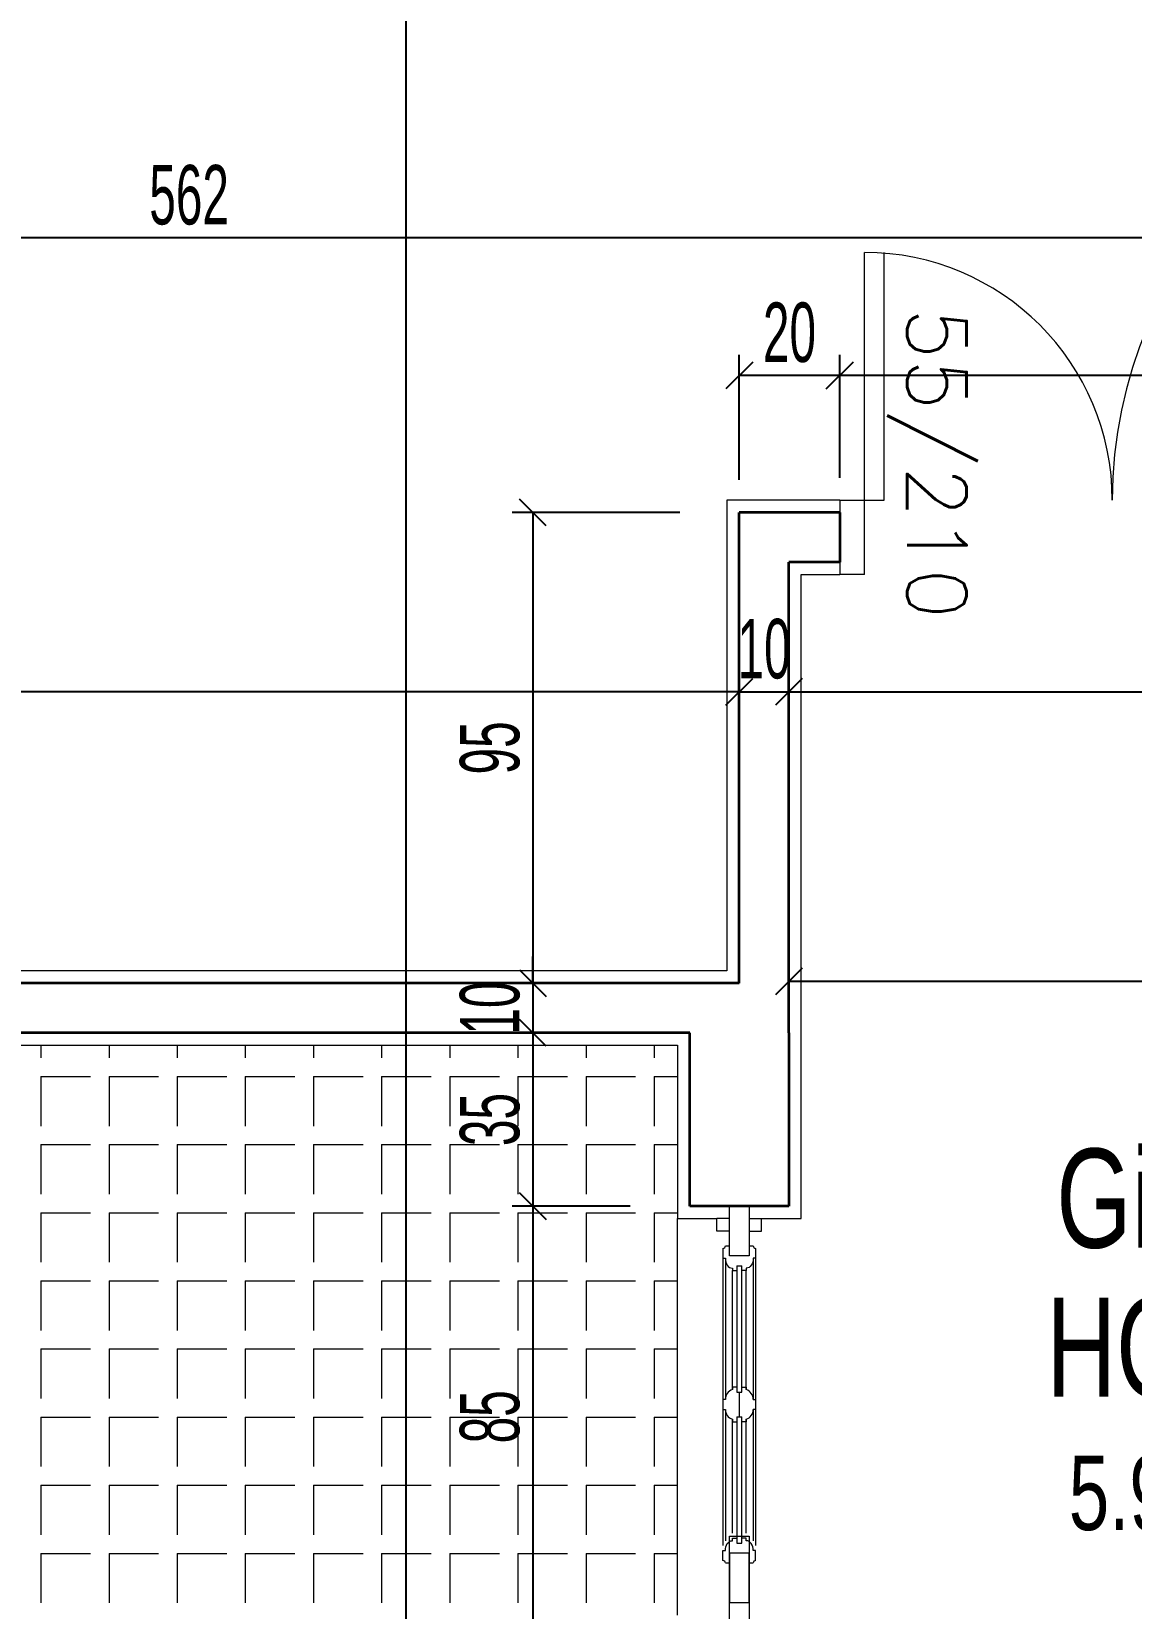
# Model space of a CAD drawing. Header units: inches. Extents: x -7543 to -822, y 102837 to 190349.
# Drawn here: x -831.594 to -831.5496, y 102837.0402 to 102837.1038 of the extents above; entities that cross this region are included whole.
import ezdxf

# ---------------------------------------------------------------- set-up
doc = ezdxf.new("R2010")
doc.units = ezdxf.units.IN
doc.header["$MEASUREMENT"] = 0
doc.linetypes.add('DASHDOTX2', pattern=[2, 1, -0.5, 0, -0.5])
doc.layers.get('0').update_dxf_attribs({"lineweight": 25})
for name, color, linetype, lineweight in [('AKS', 1, 'Continuous', 25), ('ICOL', 55, 'Continuous', 25), ('İZ DÜŞÜM', 253, 'Continuous', 20), ('SIVA', 150, 'Continuous', 15), ('YAZI', 7, 'Continuous', 25)]:
    doc.layers.add(name, color=color, linetype=linetype, lineweight=lineweight)
doc.layers.add('DUVAR', color=7, linetype='Continuous', lineweight=35, true_color=0xfc4642)
doc.layers.add('KAPI', color=7, linetype='Continuous', lineweight=18, true_color=0xffb360)
doc.styles.add('arıal', font='arial.ttf', dxfattribs={"width": 0.7})
doc.styles.add('OLCU', font='tromand.shx', dxfattribs={"width": 0.6, "height": 12})
doc.styles.add('TXTX', font='TXTX')

# ---------------------------------------------------------------- blocks, each defined once
blk = doc.blocks.new('_Oblique')
at = {"color": 0, "linetype": 'ByBlock', "lineweight": -2}
blk.add_line((-0.5, -0.5), (0.5, 0.5), dxfattribs=at)

msp = doc.modelspace()

# ---------------------------------------------------------------- linework, layer by layer
at = {"layer": 'AKS', "linetype": 'DASHDOTX2', "ltscale": 10}
msp.add_line((-831.5788773943481, 102837.241780972), (-831.5788773943481, 102836.7293249838), dxfattribs=at)
at = {"layer": 'DUVAR'}
for p, q in [((-831.5654276468803, 102837.0654307916), (-831.5654276468803, 102837.0844307916)), ((-831.561377394348, 102837.0844307916), (-831.5654276468803, 102837.0844307916)), ((-831.561377394348, 102837.0844307916), (-831.561377394348, 102837.0824307916)), ((-831.5634276468802, 102837.0634307916), (-831.5634276468802, 102837.0824307916)), ((-831.561377394348, 102837.0824307916), (-831.5634276468802, 102837.0824307916)), ((-831.5654276468803, 102837.0654307916), (-831.643877394348, 102837.0654307916)), ((-831.5674276468798, 102837.0634307916), (-831.643877394348, 102837.0634307916)), ((-831.5674276468798, 102837.0564307916), (-831.5674276468798, 102837.0634307916)), ((-831.5634276468799, 102837.0634307916), (-831.5634276468799, 102837.0564307916)), ((-831.5634276468799, 102837.0564307916), (-831.5674276468799, 102837.0564307916))]:
    msp.add_line(p, q, dxfattribs=at)
at = {"layer": 'ICOL'}
for p, q in [((-831.531377394348, 102837.0955159337), (-831.643877394348, 102837.0955159337)), ((-831.561377394348, 102837.0899638942), (-831.5654276468803, 102837.0899638942)), ((-831.531377394348, 102837.0899638942), (-831.561377394348, 102837.0899638942)), ((-831.5737581352453, 102837.0844307916), (-831.5737581352453, 102837.0654307916)), ((-831.5654276468803, 102837.077192291), (-831.643877394348, 102837.077192291)), ((-831.5654276468803, 102837.077192291), (-831.5665076468803, 102837.077192291)), ((-831.5654276468803, 102837.077192291), (-831.5634276468802, 102837.077192291)), ((-831.5634276468802, 102837.077192291), (-831.440377394348, 102837.077192291)), ((-831.5634276468802, 102837.077192291), (-831.5623476468802, 102837.077192291)), ((-831.5737581352453, 102837.0654307916), (-831.5737581352453, 102837.0665107916)), ((-831.5737581352453, 102837.0654307916), (-831.5737581352453, 102837.0634307916)), ((-831.531377394348, 102837.0654995805), (-831.5634276468802, 102837.0654995805)), ((-831.5737581352453, 102837.0634307916), (-831.5737581352453, 102837.0564307916)), ((-831.5737581352453, 102837.0634307916), (-831.5737581352453, 102837.0623507916)), ((-831.5737581352453, 102837.0564307916), (-831.5737581352453, 102837.0394307916))]:
    msp.add_line(p, q, dxfattribs=at)
at = {"layer": 'ICOL', "color": 53}
for p, q in [((-831.5654276468803, 102837.0857516695), (-831.5654276468803, 102837.0908038942)), ((-831.561377394348, 102837.0858307916), (-831.561377394348, 102837.0908038942)), ((-831.561377394348, 102837.0858307916), (-831.561377394348, 102837.0908038942)), ((-831.5678276468802, 102837.0844307916), (-831.5745981352453, 102837.0844307916)), ((-831.5654276468803, 102837.0729800663), (-831.5654276468803, 102837.078032291)), ((-831.5654276468803, 102837.0729800663), (-831.5654276468803, 102837.078032291)), ((-831.5634276468802, 102837.0768691584), (-831.5634276468802, 102837.078032291)), ((-831.5634276468802, 102837.0768691584), (-831.5634276468802, 102837.078032291)), ((-831.5634276468802, 102837.0658307916), (-831.5634276468802, 102837.0663395805)), ((-831.5678276468802, 102837.0654307916), (-831.5745981352453, 102837.0654307916)), ((-831.5678276468802, 102837.0654307916), (-831.5745981352453, 102837.0654307916)), ((-831.5761581352454, 102837.0634307916), (-831.5745981352453, 102837.0634307916)), ((-831.5761581352454, 102837.0634307916), (-831.5745981352453, 102837.0634307916)), ((-831.5698276468797, 102837.0564307916), (-831.5745981352453, 102837.0564307916)), ((-831.5698276468797, 102837.0564307916), (-831.5745981352453, 102837.0564307916))]:
    msp.add_line(p, q, dxfattribs=at)
at = {"layer": 'İZ DÜŞÜM'}
for p, q in [((-831.593609384586, 102837.0629307916), (-831.593609384586, 102837.0624187661)), ((-831.5908593845859, 102837.0629307916), (-831.5908593845859, 102837.0624187661)), ((-831.5881093845859, 102837.0629307916), (-831.5881093845859, 102837.0624187661)), ((-831.5853593845859, 102837.0629307916), (-831.5853593845859, 102837.0624187661)), ((-831.5826093845859, 102837.0629307916), (-831.5826093845859, 102837.0624187661)), ((-831.5798593845859, 102837.0629307916), (-831.5798593845859, 102837.0624187661)), ((-831.5771093845859, 102837.0629307916), (-831.5771093845859, 102837.0624187661)), ((-831.5743593845859, 102837.0629307916), (-831.5743593845859, 102837.0624187661)), ((-831.5716093845859, 102837.0629307916), (-831.5716093845859, 102837.0624187661)), ((-831.568859384586, 102837.0629307916), (-831.568859384586, 102837.0624187661)), ((-831.593609384586, 102837.0616687661), (-831.593609384586, 102837.0596687661)), ((-831.593609384586, 102837.0616687661), (-831.5916093845859, 102837.0616687661)), ((-831.5908593845859, 102837.0616687661), (-831.5908593845859, 102837.0596687661)), ((-831.5908593845859, 102837.0616687661), (-831.5888593845859, 102837.0616687661)), ((-831.5881093845859, 102837.0616687661), (-831.5881093845859, 102837.0596687661)), ((-831.5881093845859, 102837.0616687661), (-831.5861093845859, 102837.0616687661)), ((-831.5853593845859, 102837.0616687661), (-831.5853593845859, 102837.0596687661)), ((-831.5853593845859, 102837.0616687661), (-831.583359384586, 102837.0616687661)), ((-831.5826093845859, 102837.0616687661), (-831.5826093845859, 102837.0596687661)), ((-831.5826093845859, 102837.0616687661), (-831.580609384586, 102837.0616687661)), ((-831.5798593845859, 102837.0616687661), (-831.5798593845859, 102837.0596687661)), ((-831.5798593845859, 102837.0616687661), (-831.577859384586, 102837.0616687661)), ((-831.5771093845859, 102837.0616687661), (-831.5771093845859, 102837.0596687661)), ((-831.5771093845859, 102837.0616687661), (-831.575109384586, 102837.0616687661)), ((-831.5743593845859, 102837.0616687661), (-831.5743593845859, 102837.0596687661)), ((-831.5743593845859, 102837.0616687661), (-831.572359384586, 102837.0616687661)), ((-831.5716093845859, 102837.0616687661), (-831.5716093845859, 102837.0596687661)), ((-831.5716093845859, 102837.0616687661), (-831.5696093845859, 102837.0616687661)), ((-831.568859384586, 102837.0616687661), (-831.568859384586, 102837.0596687661)), ((-831.568859384586, 102837.0616687661), (-831.5679276468798, 102837.0616687661)), ((-831.593609384586, 102837.0589187661), (-831.593609384586, 102837.0569187661)), ((-831.593609384586, 102837.0589187661), (-831.5916093845859, 102837.0589187661)), ((-831.5908593845859, 102837.0589187661), (-831.5908593845859, 102837.0569187661)), ((-831.5908593845859, 102837.0589187661), (-831.5888593845859, 102837.0589187661)), ((-831.5881093845859, 102837.0589187661), (-831.5881093845859, 102837.0569187661)), ((-831.5881093845859, 102837.0589187661), (-831.5861093845859, 102837.0589187661)), ((-831.5853593845859, 102837.0589187661), (-831.5853593845859, 102837.0569187661)), ((-831.5853593845859, 102837.0589187661), (-831.583359384586, 102837.0589187661)), ((-831.5826093845859, 102837.0589187661), (-831.5826093845859, 102837.0569187661)), ((-831.5826093845859, 102837.0589187661), (-831.580609384586, 102837.0589187661)), ((-831.5798593845859, 102837.0589187661), (-831.5798593845859, 102837.0569187661)), ((-831.5798593845859, 102837.0589187661), (-831.577859384586, 102837.0589187661)), ((-831.5771093845859, 102837.0589187661), (-831.5771093845859, 102837.0569187661)), ((-831.5771093845859, 102837.0589187661), (-831.575109384586, 102837.0589187661)), ((-831.5743593845859, 102837.0589187661), (-831.5743593845859, 102837.0569187661)), ((-831.5743593845859, 102837.0589187661), (-831.572359384586, 102837.0589187661)), ((-831.5716093845859, 102837.0589187661), (-831.5716093845859, 102837.0569187661)), ((-831.5716093845859, 102837.0589187661), (-831.5696093845859, 102837.0589187661)), ((-831.568859384586, 102837.0589187661), (-831.568859384586, 102837.0569187661)), ((-831.568859384586, 102837.0589187661), (-831.5679276468798, 102837.0589187661)), ((-831.593609384586, 102837.0561687661), (-831.593609384586, 102837.0541687661)), ((-831.593609384586, 102837.0561687661), (-831.5916093845859, 102837.0561687661)), ((-831.5908593845859, 102837.0561687661), (-831.5908593845859, 102837.0541687661)), ((-831.5908593845859, 102837.0561687661), (-831.5888593845859, 102837.0561687661)), ((-831.5881093845859, 102837.0561687661), (-831.5881093845859, 102837.0541687661)), ((-831.5881093845859, 102837.0561687661), (-831.5861093845859, 102837.0561687661)), ((-831.5853593845859, 102837.0561687661), (-831.5853593845859, 102837.0541687661)), ((-831.5853593845859, 102837.0561687661), (-831.583359384586, 102837.0561687661)), ((-831.5826093845859, 102837.0561687661), (-831.5826093845859, 102837.0541687661)), ((-831.5826093845859, 102837.0561687661), (-831.580609384586, 102837.0561687661)), ((-831.5798593845859, 102837.0561687661), (-831.5798593845859, 102837.0541687661)), ((-831.5798593845859, 102837.0561687661), (-831.577859384586, 102837.0561687661)), ((-831.5771093845859, 102837.0561687661), (-831.5771093845859, 102837.0541687661)), ((-831.5771093845859, 102837.0561687661), (-831.575109384586, 102837.0561687661)), ((-831.5743593845859, 102837.0561687661), (-831.5743593845859, 102837.0541687661)), ((-831.5743593845859, 102837.0561687661), (-831.572359384586, 102837.0561687661)), ((-831.5716093845859, 102837.0561687661), (-831.5716093845859, 102837.0541687661)), ((-831.5716093845859, 102837.0561687661), (-831.5696093845859, 102837.0561687661)), ((-831.568859384586, 102837.0561687661), (-831.568859384586, 102837.0541687661)), ((-831.568859384586, 102837.0561687661), (-831.5679276468799, 102837.0561687661)), ((-831.5679276468799, 102837.0399307916), (-831.5679276468799, 102837.0559307916)), ((-831.593609384586, 102837.0534187661), (-831.593609384586, 102837.0514187661)), ((-831.593609384586, 102837.0534187661), (-831.5916093845859, 102837.0534187661)), ((-831.5908593845859, 102837.0534187661), (-831.5908593845859, 102837.0514187661)), ((-831.5908593845859, 102837.0534187661), (-831.5888593845859, 102837.0534187661)), ((-831.5881093845859, 102837.0534187661), (-831.5881093845859, 102837.0514187661)), ((-831.5881093845859, 102837.0534187661), (-831.5861093845859, 102837.0534187661)), ((-831.5853593845859, 102837.0534187661), (-831.5853593845859, 102837.0514187661)), ((-831.5853593845859, 102837.0534187661), (-831.583359384586, 102837.0534187661)), ((-831.5826093845859, 102837.0534187661), (-831.5826093845859, 102837.0514187661)), ((-831.5826093845859, 102837.0534187661), (-831.580609384586, 102837.0534187661)), ((-831.5798593845859, 102837.0534187661), (-831.5798593845859, 102837.0514187661)), ((-831.5798593845859, 102837.0534187661), (-831.577859384586, 102837.0534187661)), ((-831.5771093845859, 102837.0534187661), (-831.5771093845859, 102837.0514187661)), ((-831.5771093845859, 102837.0534187661), (-831.575109384586, 102837.0534187661)), ((-831.5743593845859, 102837.0534187661), (-831.5743593845859, 102837.0514187661)), ((-831.5743593845859, 102837.0534187661), (-831.572359384586, 102837.0534187661)), ((-831.5716093845859, 102837.0534187661), (-831.5716093845859, 102837.0514187661)), ((-831.5716093845859, 102837.0534187661), (-831.5696093845859, 102837.0534187661)), ((-831.568859384586, 102837.0534187661), (-831.568859384586, 102837.0514187661)), ((-831.568859384586, 102837.0534187661), (-831.5679276468799, 102837.0534187661)), ((-831.593609384586, 102837.0506687661), (-831.593609384586, 102837.0486687661)), ((-831.593609384586, 102837.0506687661), (-831.5916093845859, 102837.0506687661)), ((-831.5908593845859, 102837.0506687661), (-831.5908593845859, 102837.0486687661)), ((-831.5908593845859, 102837.0506687661), (-831.5888593845859, 102837.0506687661)), ((-831.5881093845859, 102837.0506687661), (-831.5881093845859, 102837.0486687661)), ((-831.5881093845859, 102837.0506687661), (-831.5861093845859, 102837.0506687661)), ((-831.5853593845859, 102837.0506687661), (-831.5853593845859, 102837.0486687661)), ((-831.5853593845859, 102837.0506687661), (-831.583359384586, 102837.0506687661)), ((-831.5826093845859, 102837.0506687661), (-831.5826093845859, 102837.0486687661)), ((-831.5826093845859, 102837.0506687661), (-831.580609384586, 102837.0506687661)), ((-831.5798593845859, 102837.0506687661), (-831.5798593845859, 102837.0486687661)), ((-831.5798593845859, 102837.0506687661), (-831.577859384586, 102837.0506687661)), ((-831.5771093845859, 102837.0506687661), (-831.5771093845859, 102837.0486687661)), ((-831.5771093845859, 102837.0506687661), (-831.575109384586, 102837.0506687661)), ((-831.5743593845859, 102837.0506687661), (-831.5743593845859, 102837.0486687661)), ((-831.5743593845859, 102837.0506687661), (-831.572359384586, 102837.0506687661)), ((-831.5716093845859, 102837.0506687661), (-831.5716093845859, 102837.0486687661)), ((-831.5716093845859, 102837.0506687661), (-831.5696093845859, 102837.0506687661)), ((-831.568859384586, 102837.0506687661), (-831.568859384586, 102837.0486687661)), ((-831.568859384586, 102837.0506687661), (-831.5679276468799, 102837.0506687661)), ((-831.593609384586, 102837.0479187661), (-831.593609384586, 102837.0459187661)), ((-831.593609384586, 102837.0479187661), (-831.5916093845859, 102837.0479187661)), ((-831.5908593845859, 102837.0479187661), (-831.5908593845859, 102837.0459187661)), ((-831.5908593845859, 102837.0479187661), (-831.5888593845859, 102837.0479187661)), ((-831.5881093845859, 102837.0479187661), (-831.5881093845859, 102837.0459187661)), ((-831.5881093845859, 102837.0479187661), (-831.5861093845859, 102837.0479187661)), ((-831.5853593845859, 102837.0479187661), (-831.5853593845859, 102837.0459187661)), ((-831.5853593845859, 102837.0479187661), (-831.583359384586, 102837.0479187661)), ((-831.5826093845859, 102837.0479187661), (-831.5826093845859, 102837.0459187661)), ((-831.5826093845859, 102837.0479187661), (-831.580609384586, 102837.0479187661)), ((-831.5798593845859, 102837.0479187661), (-831.5798593845859, 102837.0459187661)), ((-831.5798593845859, 102837.0479187661), (-831.577859384586, 102837.0479187661)), ((-831.5771093845859, 102837.0479187661), (-831.5771093845859, 102837.0459187661)), ((-831.5771093845859, 102837.0479187661), (-831.575109384586, 102837.0479187661)), ((-831.5743593845859, 102837.0479187661), (-831.5743593845859, 102837.0459187661)), ((-831.5743593845859, 102837.0479187661), (-831.572359384586, 102837.0479187661)), ((-831.5716093845859, 102837.0479187661), (-831.5716093845859, 102837.0459187661)), ((-831.5716093845859, 102837.0479187661), (-831.5696093845859, 102837.0479187661)), ((-831.568859384586, 102837.0479187661), (-831.568859384586, 102837.0459187661)), ((-831.568859384586, 102837.0479187661), (-831.5679276468799, 102837.0479187661)), ((-831.593609384586, 102837.0451687661), (-831.593609384586, 102837.0431687661)), ((-831.593609384586, 102837.0451687661), (-831.5916093845859, 102837.0451687661)), ((-831.5908593845859, 102837.0451687661), (-831.5908593845859, 102837.0431687661)), ((-831.5908593845859, 102837.0451687661), (-831.5888593845859, 102837.0451687661)), ((-831.5881093845859, 102837.0451687661), (-831.5881093845859, 102837.0431687661)), ((-831.5881093845859, 102837.0451687661), (-831.5861093845859, 102837.0451687661)), ((-831.5853593845859, 102837.0451687661), (-831.5853593845859, 102837.0431687661)), ((-831.5853593845859, 102837.0451687661), (-831.583359384586, 102837.0451687661)), ((-831.5826093845859, 102837.0451687661), (-831.5826093845859, 102837.0431687661)), ((-831.5826093845859, 102837.0451687661), (-831.580609384586, 102837.0451687661)), ((-831.5798593845859, 102837.0451687661), (-831.5798593845859, 102837.0431687661)), ((-831.5798593845859, 102837.0451687661), (-831.577859384586, 102837.0451687661)), ((-831.5771093845859, 102837.0451687661), (-831.5771093845859, 102837.0431687661)), ((-831.5771093845859, 102837.0451687661), (-831.575109384586, 102837.0451687661)), ((-831.5743593845859, 102837.0451687661), (-831.5743593845859, 102837.0431687661)), ((-831.5743593845859, 102837.0451687661), (-831.572359384586, 102837.0451687661)), ((-831.5716093845859, 102837.0451687661), (-831.5716093845859, 102837.0431687661)), ((-831.5716093845859, 102837.0451687661), (-831.5696093845859, 102837.0451687661)), ((-831.568859384586, 102837.0451687661), (-831.568859384586, 102837.0431687661)), ((-831.568859384586, 102837.0451687661), (-831.5679276468799, 102837.0451687661)), ((-831.593609384586, 102837.0424187661), (-831.593609384586, 102837.0404187661)), ((-831.593609384586, 102837.0424187661), (-831.5916093845859, 102837.0424187661)), ((-831.5908593845859, 102837.0424187661), (-831.5908593845859, 102837.0404187661)), ((-831.5908593845859, 102837.0424187661), (-831.5888593845859, 102837.0424187661)), ((-831.5881093845859, 102837.0424187661), (-831.5881093845859, 102837.0404187661)), ((-831.5881093845859, 102837.0424187661), (-831.5861093845859, 102837.0424187661)), ((-831.5853593845859, 102837.0424187661), (-831.5853593845859, 102837.0404187661)), ((-831.5853593845859, 102837.0424187661), (-831.583359384586, 102837.0424187661)), ((-831.5826093845859, 102837.0424187661), (-831.5826093845859, 102837.0404187661)), ((-831.5826093845859, 102837.0424187661), (-831.580609384586, 102837.0424187661)), ((-831.5798593845859, 102837.0424187661), (-831.5798593845859, 102837.0404187661)), ((-831.5798593845859, 102837.0424187661), (-831.577859384586, 102837.0424187661)), ((-831.5771093845859, 102837.0424187661), (-831.5771093845859, 102837.0404187661)), ((-831.5771093845859, 102837.0424187661), (-831.575109384586, 102837.0424187661)), ((-831.5743593845859, 102837.0424187661), (-831.5743593845859, 102837.0404187661)), ((-831.5743593845859, 102837.0424187661), (-831.572359384586, 102837.0424187661)), ((-831.5716093845859, 102837.0424187661), (-831.5716093845859, 102837.0404187661)), ((-831.5716093845859, 102837.0424187661), (-831.5696093845859, 102837.0424187661)), ((-831.568859384586, 102837.0424187661), (-831.568859384586, 102837.0404187661)), ((-831.568859384586, 102837.0424187661), (-831.5679276468799, 102837.0424187661))]:
    msp.add_line(p, q, dxfattribs=at)
at = {"layer": 'KAPI'}
for p, q in [((-831.560377394348, 102837.0849307916), (-831.560377394348, 102837.0949307916)), ((-831.559577394348, 102837.0849307916), (-831.559577394348, 102837.0949307916)), ((-831.561377394348, 102837.0849307916), (-831.560377394348, 102837.0849307916)), ((-831.561377394348, 102837.0849307916), (-831.561377394348, 102837.0819307916)), ((-831.560377394348, 102837.0819307916), (-831.560377394348, 102837.0849307916)), ((-831.560377394348, 102837.0849307916), (-831.559577394348, 102837.0849307916)), ((-831.560377394348, 102837.0819307916), (-831.561377394348, 102837.0819307916)), ((-831.5658276468798, 102837.0544307916), (-831.5658276468798, 102837.0564307916)), ((-831.5658276468798, 102837.0564307916), (-831.5650276468798, 102837.0564307916)), ((-831.5650276468798, 102837.0564307916), (-831.5650276468798, 102837.0544307916)), ((-831.5658276468798, 102837.0559307916), (-831.5663276468798, 102837.0559307916)), ((-831.5663276468798, 102837.0554307916), (-831.5663276468798, 102837.0559307916)), ((-831.5650276468798, 102837.0559307916), (-831.5645276468798, 102837.0559307916)), ((-831.5645276468798, 102837.0554307916), (-831.5645276468798, 102837.0559307916)), ((-831.5658276468798, 102837.0554307916), (-831.5663276468798, 102837.0554307916)), ((-831.5650276468798, 102837.0554307916), (-831.5645276468798, 102837.0554307916)), ((-831.5660876528025, 102837.0547307916), (-831.5660876528025, 102837.0543307916)), ((-831.5660876528025, 102837.0543307916), (-831.5660876528025, 102837.0427307916)), ((-831.5660876528025, 102837.0543307916), (-831.5659876528025, 102837.0543307916)), ((-831.5659876528025, 102837.0548307916), (-831.5658276468798, 102837.0548307916)), ((-831.5659876528025, 102837.0542848062), (-831.5659876528025, 102837.0486307916)), ((-831.5650276468798, 102837.0544307916), (-831.5658276468798, 102837.0544307916)), ((-831.5650276468798, 102837.0548307916), (-831.5648676409571, 102837.0548307916)), ((-831.5647676409571, 102837.0543307916), (-831.5648676409571, 102837.0543307916)), ((-831.5648676409571, 102837.0542848062), (-831.5648676409571, 102837.0486307916)), ((-831.5647676409571, 102837.0547307916), (-831.5647676409571, 102837.0427307916)), ((-831.5647676409571, 102837.0547307916), (-831.5647676409571, 102837.0543307916)), ((-831.5657076528025, 102837.0539307916), (-831.5657076528025, 102837.0538307916)), ((-831.5657076528025, 102837.0538307916), (-831.5655276468799, 102837.0538307916)), ((-831.5657076528025, 102837.0490307916), (-831.5657076528025, 102837.0538307916)), ((-831.5655276468799, 102837.0540308163), (-831.5655276468799, 102837.0489307669)), ((-831.5655276468799, 102837.0540308163), (-831.5653276468798, 102837.0540308163)), ((-831.5653276468798, 102837.0489307669), (-831.5653276468798, 102837.0540308163)), ((-831.5651476409572, 102837.0538307916), (-831.5653276468798, 102837.0538307916)), ((-831.5651476409572, 102837.0539307916), (-831.5651476409572, 102837.0538307916)), ((-831.5651476409572, 102837.0490307916), (-831.5651476409572, 102837.0538307916)), ((-831.5659876528025, 102837.0486307916), (-831.5660876528025, 102837.0486307916)), ((-831.5660876528025, 102837.0486307916), (-831.5660876528025, 102837.0484307916)), ((-831.5655276468799, 102837.0491307916), (-831.5657076528025, 102837.0491307916)), ((-831.5657076528025, 102837.0491307916), (-831.5657076528025, 102837.0490307916)), ((-831.5655276468799, 102837.0489307669), (-831.5653276468798, 102837.0489307669)), ((-831.5654276468798, 102837.0489307669), (-831.5654276468798, 102837.0479308163)), ((-831.5653276468798, 102837.0491307916), (-831.5651476409572, 102837.0491307916)), ((-831.5651476409572, 102837.0491307916), (-831.5651476409572, 102837.0490307916)), ((-831.5648676409571, 102837.0486307916), (-831.5647676409571, 102837.0486307916)), ((-831.5647676409571, 102837.0486307916), (-831.5647676409571, 102837.0484307916)), ((-831.5660876528025, 102837.0484307916), (-831.5660876528025, 102837.0482307916)), ((-831.5660876528025, 102837.0482307916), (-831.5659876528025, 102837.0482307916)), ((-831.5659876528025, 102837.0482307916), (-831.5659876528025, 102837.0429307916)), ((-831.5655276468799, 102837.0479308163), (-831.5653276468798, 102837.0479308163)), ((-831.5655276468799, 102837.0479308163), (-831.5655276468799, 102837.0428307669)), ((-831.5653276468798, 102837.0428307669), (-831.5653276468798, 102837.0479308163)), ((-831.5648676409571, 102837.0482307916), (-831.5648676409571, 102837.0429307916)), ((-831.5647676409571, 102837.0482307916), (-831.5648676409571, 102837.0482307916)), ((-831.5647676409571, 102837.0484307916), (-831.5647676409571, 102837.0482307916)), ((-831.5657076528025, 102837.0432307916), (-831.5657076528025, 102837.0478307916)), ((-831.5657076528025, 102837.0478307916), (-831.5657076528025, 102837.0477307916)), ((-831.5657076528025, 102837.0477307916), (-831.5655276468799, 102837.0477307916)), ((-831.5651476409572, 102837.0477307916), (-831.5653276468798, 102837.0477307916)), ((-831.5651476409572, 102837.0432307916), (-831.5651476409572, 102837.0478307916)), ((-831.5651476409572, 102837.0478307916), (-831.5651476409572, 102837.0477307916)), ((-831.5658276468798, 102837.0254307916), (-831.5658276468798, 102837.0431107916)), ((-831.5658276468798, 102837.0431107916), (-831.5650276468798, 102837.0431107916)), ((-831.5657076528025, 102837.0430307916), (-831.5655276468799, 102837.0430307916)), ((-831.5657076528025, 102837.0429307916), (-831.5657076528025, 102837.0430307916)), ((-831.5655276468799, 102837.0428307669), (-831.5653276468798, 102837.0428307669)), ((-831.5651476409572, 102837.0430307916), (-831.5653276468798, 102837.0430307916)), ((-831.5651476409572, 102837.0429307916), (-831.5651476409572, 102837.0430307916)), ((-831.5650276468798, 102837.0431107916), (-831.5650276468798, 102837.0254307916)), ((-831.5660876528025, 102837.0425307916), (-831.5659876528025, 102837.0425307916)), ((-831.5660876528025, 102837.0421307916), (-831.5660876528025, 102837.0425307916)), ((-831.5650276468798, 102837.0424307916), (-831.5658276468798, 102837.0424307916)), ((-831.5658276468798, 102837.0424307916), (-831.5658276468798, 102837.0404307916)), ((-831.5650276468798, 102837.0404307916), (-831.5650276468798, 102837.0424307916)), ((-831.5647676409571, 102837.0425307916), (-831.5648676409571, 102837.0425307916)), ((-831.5647676409571, 102837.0421307916), (-831.5647676409571, 102837.0425307916)), ((-831.5659876528025, 102837.0420307916), (-831.5658276468798, 102837.0420307916)), ((-831.5650276468798, 102837.0420307916), (-831.5648676409571, 102837.0420307916)), ((-831.5658276468798, 102837.0404307916), (-831.5650276468798, 102837.0404307916))]:
    msp.add_line(p, q, dxfattribs=at)
for centre, radius, start, end in [((-831.532377394348, 102837.0849307916), 0.018, 90, 180), ((-831.560377394348, 102837.0849307916), 0.009999999999997091, 0, 90), ((-831.5660876528025, 102837.0548307916), 0.0001, 270, 0), ((-831.5647676409571, 102837.0548307916), 0.0001, 180, 270), ((-831.5655706515942, 102837.0486368907), 0.0004170458097789796, 109.1779983006872, 180.837961181716), ((-831.5652846421656, 102837.0486368907), 0.000417045809785314, 359.162038818284, 70.82200169931285), ((-831.5655706515942, 102837.0482246924), 0.0004170458097791293, 179.162038818284, 250.8220016993129), ((-831.5652846421656, 102837.0482246924), 0.0004170458097848218, 289.1779983006871, 0.837961181716005), ((-831.5660876528025, 102837.0420307916), 0.0001, 0, 90), ((-831.5647676409571, 102837.0420307916), 0.0001, 90, 180)]:
    msp.add_arc(centre, radius, start, end, dxfattribs=at)
for centre, major_axis, ratio, start_param, end_param in [((-831.5656902371416, 102837.0543244225), (2.928127938080352e-05, 0.0003930624426019739), 0.7542890414642702, 1.610749426413883, 3.181545753180051), ((-831.5651650566181, 102837.0425371606), (2.928127938704326e-05, 0.0003930624425958132), 0.7542890414755188, -1.53084322717729, 0.03995309961125115)]:
    msp.add_ellipse(centre, major_axis=major_axis, ratio=ratio, start_param=start_param, end_param=end_param, dxfattribs=at)
at = {"layer": 'KAPI', "extrusion": (0, 0, -1)}
for centre, major_axis, ratio, start_param, end_param in [((-831.5651650566181, 102837.0543244225), (-2.928127942027589e-05, 0.0003930624426001897), 0.7542890414603327, 1.610749426489349, 3.181545753273909), ((-831.5656902371416, 102837.0425371606), (-2.928127941983257e-05, 0.0003930624425941484), 0.7542890414430529, -1.530843227116752, 0.03995309972329308)]:
    msp.add_ellipse(centre, major_axis=major_axis, ratio=ratio, start_param=start_param, end_param=end_param, dxfattribs=at)
at = {"layer": 'SIVA'}
for p, q in [((-831.561377394348, 102837.0849307916), (-831.5659276468803, 102837.0849307916)), ((-831.5659276468803, 102837.0849307916), (-831.5659276468803, 102837.0659307916)), ((-831.5629276468799, 102837.0634307916), (-831.5629276468802, 102837.0819307916)), ((-831.5629276468802, 102837.0819307916), (-831.561377394348, 102837.0819307916)), ((-831.5659276468803, 102837.0659307916), (-831.643377394348, 102837.0659307916)), ((-831.5629276468799, 102837.0559307916), (-831.5629276468799, 102837.0634307916)), ((-831.643377394348, 102837.0629307916), (-831.5679276468798, 102837.0629307916)), ((-831.5679276468798, 102837.0629307916), (-831.5679276468798, 102837.0559307916)), ((-831.5679276468798, 102837.0559307916), (-831.5663276468798, 102837.0559307916)), ((-831.5645276468798, 102837.0559307916), (-831.5629276468799, 102837.0559307916))]:
    msp.add_line(p, q, dxfattribs=at)

# ---------------------------------------------------------------- block references
at = {"layer": 'ICOL'}
for p, xscale, yscale, zscale, rotation in [((-831.5654276468803, 102837.0899638942), 0.001080000000001746, 0.001080000000001746, 0.001080000000001746, 180), ((-831.561377394348, 102837.0899638942), 0.001080000000001746, 0.001080000000001746, 0.001080000000001746, 180), ((-831.5737581352453, 102837.0844307916), 0.001080000001820736, 0.001080000001820736, 0.001080000001820736, 90), ((-831.5634276468802, 102837.077192291), 0.001080000000001746, 0.001080000000001746, 0.001080000000001746, 180), ((-831.5634276468802, 102837.077192291), 0.001080000000001746, 0.001080000000001746, 0.001080000000001746, 180), ((-831.5737581352453, 102837.0654307916), 0.001080000001820736, 0.001080000001820736, 0.001080000001820736, 270), ((-831.5737581352453, 102837.0654307916), 0.001080000001820736, 0.001080000001820736, 0.001080000001820736, 270), ((-831.5634276468802, 102837.0654995805), 0.001080000000001746, 0.001080000000001746, 0.001080000000001746, 180), ((-831.5737581352453, 102837.0634307916), 0.001080000001820736, 0.001080000001820736, 0.001080000001820736, 90), ((-831.5737581352453, 102837.0634307916), 0.001080000001820736, 0.001080000001820736, 0.001080000001820736, 90), ((-831.5737581352453, 102837.0564307916), 0.001080000001820736, 0.001080000001820736, 0.001080000001820736, 90), ((-831.5737581352453, 102837.0564307916), 0.001080000001820736, 0.001080000001820736, 0.001080000001820736, 270)]:
    msp.add_blockref('_Oblique', p, dxfattribs=dict(at, xscale=xscale, yscale=yscale, zscale=zscale, rotation=rotation))
at = {"layer": 'ICOL', "xscale": 0.001080000000001746, "yscale": 0.001080000000001746, "zscale": 0.001080000000001746}
for p in [(-831.561377394348, 102837.0899638942), (-831.5654276468803, 102837.077192291), (-831.5654276468803, 102837.077192291)]:
    msp.add_blockref('_Oblique', p, dxfattribs=at)

# ---------------------------------------------------------------- texts
at = {"layer": 'ICOL', "char_height": 0.0024, "attachment_point": 5, "style": 'OLCU'}
for s, insert in [('\\A1;562', (-831.587627394348, 102837.0972439337)), ('\\A1;20', (-831.5634025206141, 102837.0916918942)), ('\\A1;10', (-831.5644276468802, 102837.078920291))]:
    msp.add_mtext(s, dxfattribs=dict(at, insert=insert))
at = {"layer": 'ICOL', "char_height": 0.0024, "attachment_point": 5, "rotation": 90, "style": 'OLCU'}
for s, insert in [('\\A1;95', (-831.5754861352452, 102837.0749307916)), ('\\A1;10', (-831.5754861352452, 102837.0644307916)), ('\\A1;35', (-831.5754861352452, 102837.0599307916)), ('\\A1;85', (-831.5754861352452, 102837.0479307916))]:
    msp.add_mtext(s, dxfattribs=dict(at, insert=insert))
at = {"layer": 'KAPI', "style": 'TXTX'}
msp.add_text('55/210', height=0.0024, rotation=270, dxfattribs=at).set_placement((-831.5586573624971, 102837.092674636))
at = {"layer": 'YAZI', "style": 'arıal', "width": 0.7}
for s, height, p in [('GiRiS', 0.004, (-831.552637283886, 102837.0547545072)), ('HOLÜ', 0.004, (-831.553037283886, 102837.0487397277)), ('5.95 m2', 0.003, (-831.5521330381121, 102837.0433597025, -0.011684))]:
    msp.add_text(s, height=height, dxfattribs=at).set_placement(p)

doc.saveas('drawing.dxf')
